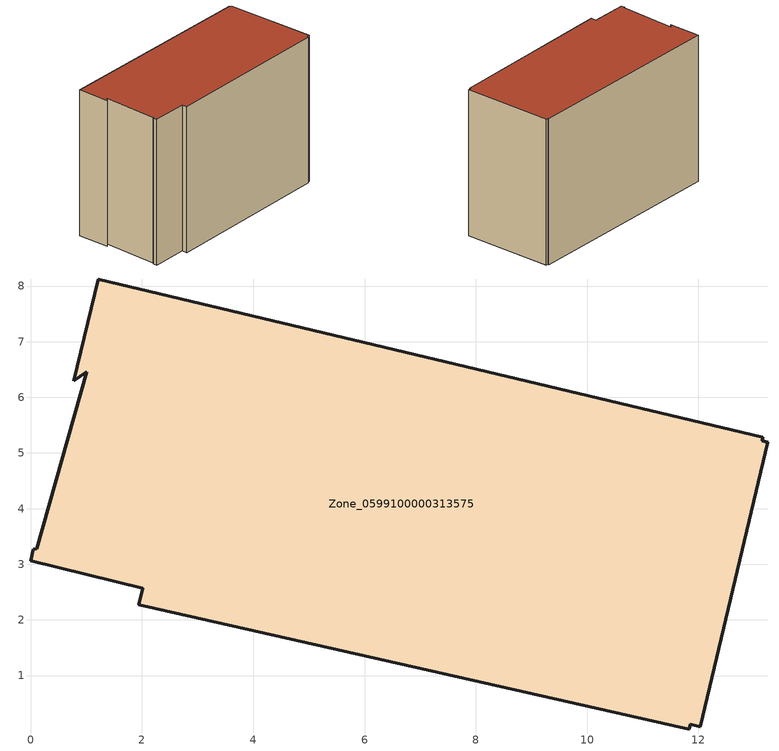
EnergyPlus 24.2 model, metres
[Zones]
Zone_0599100000313575
 floor ground (C_G): 0.11,3.28 1.01,6.46 0.77,6.3 1.21,8.13 13.16,5.29 13.14,5.22 13.25,5.2 12.03,0.08 11.85,0.12 11.83,0.04 1.94,2.27 2.02,2.57 0,3.06 0.05,3.27 z0
 wall outside (C_F): 1.94,2.27 11.83,0.04 11.85,0.12 12.03,0.08 13.25,5.2 13.14,5.22 13.16,5.29 1.21,8.13 0.77,6.3 1.01,6.46 0.11,3.28 0.05,3.27 0,3.06 2.02,2.57 1.94,2.27 z0:8.57
 roof outside (C_R): 1.01,6.46 0.11,3.28 0.05,3.27 0,3.06 2.02,2.57 1.94,2.27 11.83,0.04 11.85,0.12 12.03,0.08 13.25,5.2 13.14,5.22 13.16,5.29 1.21,8.13 0.77,6.3 z8.57
[BUILDING]
Pand.0599100000313575: North Axis=0; Terrain=City; Loads Convergence Tolerance Value=0.04; Temperature Convergence Tolerance Value=0.4; Solar Distribution=FullExterior; Maximum Number of Warmup Days=25; Minimum Number of Warmup Days=1
[Site:Location]
Rotterdam.The.Hague.AP_ZH_NLD Design_Conditions: Latitude=51.96; Longitude=4.45; Time Zone=1; Elevation=-4.5
[SITE:GROUNDTEMPERATURE:BUILDINGSURFACE]
18, 18, 18, 18, 18, 18, 18, 18, 18, 18, 18, 18
[MATERIAL] Thermal Absorptance=0.9; Solar Absorptance=0.7; Visible Absorptance=0.7
Name | Roughness | Thickness | Conductivity | Density | Specific Heat
G.TI.1992-2005 | MediumSmooth | 0.15 | 0.06 | 540 | 1210
F.TI.1992-2005 | Rough | 0.3 | 0.12 | 1920 | 840
R.TI.1992-2005 | MediumRough | 0.2 | 0.08 | 1500 | 1000
[CONSTRUCTION]
C_G: G.TI.1992-2005
C_F: F.TI.1992-2005
C_R: R.TI.1992-2005
[ZONE]
Zone_0599100000313575: Type=1; Multiplier=1; Ceiling Height=Autocalculate; Volume=Autocalculate; Floor Area=autocalculate; Part of Total Floor Area=Yes
[ZONEINFILTRATION:DESIGNFLOWRATE]
Infil_Zone_0599100000313575: Zone or ZoneList or Space or SpaceList=Zone_0599100000313575; Schedule=AlwaysOn; Design Flow Rate Calculation Method=Flow/Area; Flow Rate per Floor Area=0.0015; Constant Term Coefficient=1; Temperature Term Coefficient=0; Velocity Term Coefficient=0; Velocity Squared Term Coefficient=0
[HVACTEMPLATE:ZONE:IDEALLOADSAIRSYSTEM]
Zone_0599100000313575: Maximum Heating Supply Air Temperature=50; Minimum Cooling Supply Air Temperature=13; Maximum Heating Supply Air Humidity Ratio=0.0156; Minimum Cooling Supply Air Humidity Ratio=0.0077; Heating Limit=NoLimit; Cooling Limit=NoLimit; Dehumidification Control Type=ConstantSensibleHeatRatio; Cooling Sensible Heat Ratio=0.7; Dehumidification Setpoint=60; Humidification Control Type=None; Humidification Setpoint=30; Outdoor Air Method=None; Outdoor Air Flow Rate per Person=0.00944; Outdoor Air Flow Rate per Zone Floor Area=0; Outdoor Air Flow Rate per Zone=0; Demand Controlled Ventilation Type=None; Outdoor Air Economizer Type=NoEconomizer; Heat Recovery Type=None; Sensible Heat Recovery Effectiveness=0.7; Latent Heat Recovery Effectiveness=0.65
[ZONECONTROL:THERMOSTAT]
ThermostatControl_Zone_0599100000313575: Zone or ZoneList=Zone_0599100000313575; Control Type Schedule=DualSetpointControlType; Control 1=Thermostat_Zone_0599100000313575; Temperature Difference Between Cutout And Setpoint=0
[THERMOSTATSETPOINT:DUALSETPOINT]
Thermostat_Zone_0599100000313575: Heating Setpoint Temperature Schedule=HeatingSetpoint_Zone_0599100000313575; Cooling Setpoint Temperature Schedule=CoolingSetpoint_Zone_0599100000313575
[SCHEDULE:COMPACT]
HeatingSetpoint_Zone_0599100000313575: Through: 12/31, For: AllDays, Until: 24:00, 21
CoolingSetpoint_Zone_0599100000313575: Through: 12/31, For: AllDays, Until: 24:00, 24
DualSetpointControlType: Through: 12/31, For: AllDays, Until: 24:00, 4
AlwaysOn: Through: 12/31, For: AllDays, Until: 24:00, 1
